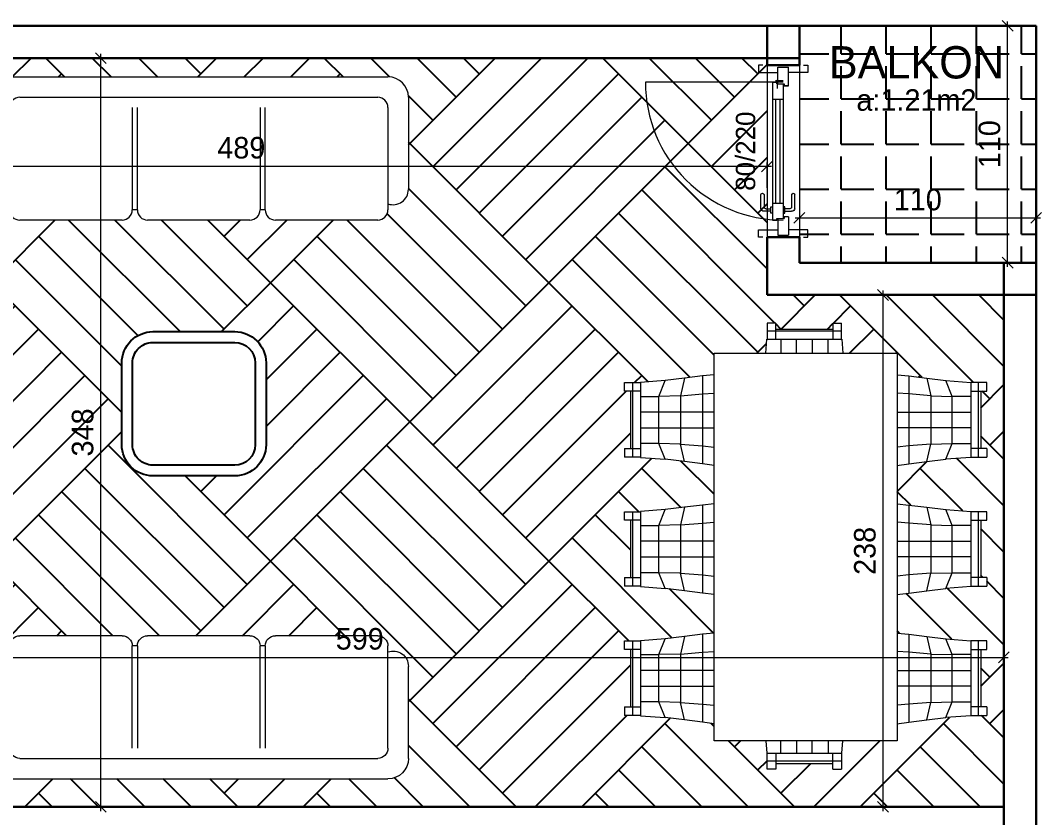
# Model space of a CAD drawing. Header units: centimetres. Extents: x 562865 to 1310255, y -148070 to 32737.
# Drawn here: x 618336.2 to 618810.5, y 19343 to 19713.2 of the extents above; entities that cross this region are included whole.
import ezdxf
from ezdxf.enums import TextEntityAlignment as Align

# ---------------------------------------------------------------- set-up
doc = ezdxf.new("R2010")
doc.units = ezdxf.units.CM
doc.header["$LTSCALE"] = 2.5
doc.layers.get('0').update_dxf_attribs({"color": 86})
for name, color, linetype in [('alan', 7, 'Continuous'), ('kapi-yazi', 7, 'Continuous'), ('mahal', 7, 'Continuous'), ('tarama', 173, 'Continuous')]:
    doc.layers.add(name, color=color, linetype=linetype)
for name, color, linetype, lineweight in [('DUVAR', 4, 'Continuous', 30), ('duvar-kesim', 7, 'Continuous', 0), ('iç ölçü', 106, 'Continuous', 18), ('kapi', 9, 'Continuous', 0)]:
    doc.layers.add(name, color=color, linetype=linetype, lineweight=lineweight)
doc.styles.add('PINAR', font='comic.ttf')
doc.dimstyles.new('TEMİZ ÖLÇÜ', dxfattribs={"dimtxt": 10, "dimasz": 5, "dimexe": 1.8, "dimexo": 0.625, "dimgap": 3, "dimtad": 1, "dimdec": 0, "dimrnd": 0.5, "dimzin": 1, "dimdsep": 46, "dimtxsty": 'PINAR', "dimblk": 'OBLIQUE', "dimcen": 0.9, "dimdle": 2, "dimclrd": 256, "dimclre": 256, "dimclrt": 7, "dimadec": 0, "dimazin": 0, "dimtfac": 1, "dimtdec": 0, "dimtofl": 0, "dimtmove": 2, "dimatfit": 2, "dimfxl": 10, "dimfxlon": 1, "dimlwd": -1, "dimlwe": -1, "dimarcsym": 0})

# ---------------------------------------------------------------- blocks, each defined once
blk = doc.blocks.new('_Oblique')
at = {"color": 0, "linetype": 'ByBlock', "lineweight": -2}
blk.add_line((-0.5, -0.5), (0.5, 0.5), dxfattribs=at)
blk = doc.blocks.new('*D1274')
at = {"layer": 'Defpoints', "color": 0}
for p in [(618343.35, 19695.72), (618373.62, 19695.72), (618353.35, 19348.01)]:
    blk.add_point(p, dxfattribs=at)
at = {"layer": 'iç ölçü'}
for p, q in [((618373.62, 19346.01), (618373.62, 19697.72)), ((618363.62, 19695.72), (618375.42, 19695.72)), ((618363.62, 19348.01), (618375.42, 19348.01))]:
    blk.add_line(p, q, dxfattribs=at)
at = {"layer": 'iç ölçü', "linetype": 'ByBlock', "xscale": 5, "yscale": 5, "zscale": 5}
for p, rotation in [((618373.62, 19695.72), 90), ((618373.62, 19348.01), 270)]:
    blk.add_blockref('_Oblique', p, dxfattribs=dict(at, rotation=rotation))
at = {"layer": 'iç ölçü', "color": 7, "insert": (618365.16, 19521.87), "char_height": 10, "attachment_point": 5, "rotation": 90, "style": 'PINAR'}
blk.add_mtext('348', dxfattribs=at)
blk = doc.blocks.new('*D1275')
at = {"layer": 'Defpoints', "color": 0}
for p in [(618194.67, 19638.45), (618792.99, 19522.11), (618792.99, 19417.41)]:
    blk.add_point(p, dxfattribs=at)
at = {"layer": 'iç ölçü'}
for p, q in [((618194.67, 19427.41), (618194.67, 19415.61)), ((618792.99, 19427.41), (618792.99, 19415.61)), ((618192.67, 19417.41), (618794.99, 19417.41))]:
    blk.add_line(p, q, dxfattribs=at)
at = {"layer": 'iç ölçü', "linetype": 'ByBlock', "xscale": 5, "yscale": 5, "zscale": 5, "rotation": 180}
blk.add_blockref('_Oblique', (618194.67, 19417.41), dxfattribs=at)
at = {"layer": 'iç ölçü', "linetype": 'ByBlock', "xscale": 5, "yscale": 5, "zscale": 5}
blk.add_blockref('_Oblique', (618792.99, 19417.41), dxfattribs=at)
at = {"layer": 'iç ölçü', "color": 7, "insert": (618493.83, 19425.96), "char_height": 10, "attachment_point": 5, "style": 'PINAR'}
blk.add_mtext('599', dxfattribs=at)
blk = doc.blocks.new('*D1276')
at = {"layer": 'Defpoints', "color": 0}
for p in [(618194.67, 19645.43), (618194.67, 19638.45), (618682.99, 19632.63)]:
    blk.add_point(p, dxfattribs=at)
at = {"layer": 'iç ölçü'}
for p, q in [((618684.99, 19645.43), (618192.67, 19645.43)), ((618194.67, 19639.07), (618194.67, 19647.23)), ((618682.99, 19635.43), (618682.99, 19647.23))]:
    blk.add_line(p, q, dxfattribs=at)
at = {"layer": 'iç ölçü', "linetype": 'ByBlock', "xscale": 5, "yscale": 5, "zscale": 5, "rotation": 180}
blk.add_blockref('_Oblique', (618194.67, 19645.43), dxfattribs=at)
at = {"layer": 'iç ölçü', "linetype": 'ByBlock', "xscale": 5, "yscale": 5, "zscale": 5}
blk.add_blockref('_Oblique', (618682.99, 19645.43), dxfattribs=at)
at = {"layer": 'iç ölçü', "color": 7, "insert": (618438.83, 19654.03), "char_height": 10, "attachment_point": 5, "style": 'PINAR'}
blk.add_mtext('489', dxfattribs=at)
blk = doc.blocks.new('*D1277')
at = {"layer": 'Defpoints', "color": 0}
for p in [(618745.49, 19585.72), (618736.84, 19348.01), (618745.49, 19348.01)]:
    blk.add_point(p, dxfattribs=at)
at = {"layer": 'iç ölçü'}
for p, q in [((618736.84, 19587.72), (618736.84, 19346.01)), ((618744.86, 19585.72), (618735.04, 19585.72)), ((618744.86, 19348.01), (618735.04, 19348.01))]:
    blk.add_line(p, q, dxfattribs=at)
at = {"layer": 'iç ölçü', "linetype": 'ByBlock', "xscale": 5, "yscale": 5, "zscale": 5}
for p, rotation in [((618736.84, 19585.72), 90), ((618736.84, 19348.01), 270)]:
    blk.add_blockref('_Oblique', p, dxfattribs=dict(at, rotation=rotation))
at = {"layer": 'iç ölçü', "color": 7, "insert": (618728.46, 19466.87), "char_height": 10, "attachment_point": 5, "rotation": 90, "style": 'PINAR'}
blk.add_mtext('238', dxfattribs=at)
blk = doc.blocks.new('*D1221')
at = {"layer": 'Defpoints', "color": 0}
for p in [(618697.99, 19655.72), (618807.99, 19655.72), (618807.99, 19621.57)]:
    blk.add_point(p, dxfattribs=at)
at = {"layer": 'iç ölçü'}
for p, q in [((618697.99, 19631.57), (618697.99, 19619.77)), ((618807.99, 19631.57), (618807.99, 19619.77)), ((618695.99, 19621.57), (618809.99, 19621.57))]:
    blk.add_line(p, q, dxfattribs=at)
at = {"layer": 'iç ölçü', "linetype": 'ByBlock', "xscale": 5, "yscale": 5, "zscale": 5, "rotation": 180}
blk.add_blockref('_Oblique', (618697.99, 19621.57), dxfattribs=at)
at = {"layer": 'iç ölçü', "linetype": 'ByBlock', "xscale": 5, "yscale": 5, "zscale": 5}
blk.add_blockref('_Oblique', (618807.99, 19621.57), dxfattribs=at)
at = {"layer": 'iç ölçü', "color": 7, "insert": (618752.99, 19629.97), "char_height": 10, "attachment_point": 5, "style": 'PINAR'}
blk.add_mtext('110', dxfattribs=at)
blk = doc.blocks.new('*D1222')
at = {"layer": 'Defpoints', "color": 0}
for p in [(618794.74, 19710.72), (618800.94, 19710.72), (618800.94, 19600.72)]:
    blk.add_point(p, dxfattribs=at)
at = {"layer": 'iç ölçü'}
for p, q in [((618800.32, 19710.72), (618792.94, 19710.72)), ((618794.74, 19598.72), (618794.74, 19712.72)), ((618800.32, 19600.72), (618792.94, 19600.72))]:
    blk.add_line(p, q, dxfattribs=at)
at = {"layer": 'iç ölçü', "linetype": 'ByBlock', "xscale": 5, "yscale": 5, "zscale": 5}
for p, rotation in [((618794.74, 19710.72), 90), ((618794.74, 19600.72), 270)]:
    blk.add_blockref('_Oblique', p, dxfattribs=dict(at, rotation=rotation))
at = {"layer": 'iç ölçü', "color": 7, "insert": (618786.33, 19655.72), "char_height": 10, "attachment_point": 5, "rotation": 90, "style": 'PINAR'}
blk.add_mtext('110', dxfattribs=at)
blk = doc.blocks.new('fm-door1')
at = {"linetype": 'Continuous'}
for p, q in [((90, 50), (910, 50)), ((90, 50), (90, 30)), ((190, 50), (190, 0)), ((810, 50), (810, 0)), ((910, 50), (910, 30)), ((0, 25), (0, -25)), ((100, 25), (0, 25)), ((79.7, 31.8), (79.7, -0.3)), ((84, 27.6), (127.8, 27.6)), ((100, 30), (90, 30)), ((100, 30), (100, -5)), ((100, 30), (100, -5)), ((100, 0), (900, 0)), ((910, 30), (900, 30)), ((900, 30), (900, -5)), ((900, 25), (1000, 25)), ((1000, 25), (1000, -25)), ((110, -25), (0, -25)), ((100, -5), (110, -5)), ((110, -5), (100, -5)), ((110, -5), (110, -25)), ((110, -25), (110, -5)), ((890, -25), (890, -5)), ((890, -5), (900, -5)), ((890, -25), (1000, -25))]:
    blk.add_line(p, q, dxfattribs=at)
at = {"color": 8, "linetype": 'Continuous'}
for p, q in [((190, 35), (810, 35)), ((190, 15), (810, 15))]:
    blk.add_line(p, q, dxfattribs=at)
at = {"linetype": 'Continuous'}
for points in [[(857.6, 58.1), (857.6, 88.9, 0.414214), (842.4, 104.1), (758.6, 104.1, 1), (758.6, 88.9), (834.8, 88.9, -0.414214), (842.4, 81.3), (842.4, 58.1)], [(857.6, -8.1), (857.6, -38.9, -0.414214), (842.4, -54.1), (758.6, -54.1, -1), (758.6, -38.9), (834.8, -38.9, 0.414214), (842.4, -31.3), (842.4, -8.1)]]:
    blk.add_lwpolyline(points, format="xyb", dxfattribs=at)
for points in [[(869, 50), (869, 58.1), (831, 58.1), (831, 50)], [(869, 0), (869, -8.1), (831, -8.1), (831, 0)]]:
    blk.add_lwpolyline(points, dxfattribs=at)
blk.add_circle((84, 31.8), 4.26, dxfattribs=at)
blk = doc.blocks.new('A$C29BB3DDB')
at = {"color": 33}
for p, q in [((66.2, 207.23), (66.2, 199.8)), ((70.21, 207.23), (66.2, 207.23)), ((70.21, 199.8), (70.21, 207.23)), ((70.21, 204.47), (96.77, 204.47)), ((96.77, 207.23), (96.77, 199.8)), ((96.77, 207.23), (100.78, 207.23)), ((100.78, 199.8), (100.78, 207.23)), ((66.13, 199.8), (100.91, 199.8)), ((100.78, 203.42), (66.2, 203.42)), ((0, 179.59), (7.43, 179.59)), ((0, 175.58), (0, 179.59)), ((7.43, 175.58), (0, 175.58)), ((2.76, 175.58), (2.76, 149.02)), ((3.81, 145.01), (3.81, 179.59)), ((7.43, 179.66), (7.43, 144.88)), ((160.8, 179.66), (160.8, 144.88)), ((168.23, 179.59), (160.8, 179.59)), ((160.8, 175.58), (168.23, 175.58)), ((164.41, 145.01), (164.41, 179.59)), ((165.46, 175.58), (165.46, 149.02)), ((168.23, 175.58), (168.23, 179.59)), ((0, 149.02), (7.43, 149.02)), ((0, 149.02), (0, 145.01)), ((168.23, 149.02), (160.8, 149.02)), ((168.23, 149.02), (168.23, 145.01)), ((7.43, 145.01), (0, 145.01)), ((160.8, 145.01), (168.23, 145.01)), ((0, 119.64), (7.43, 119.64)), ((0, 115.63), (0, 119.64)), ((3.81, 85.06), (3.81, 119.64)), ((7.43, 119.7), (7.43, 84.93)), ((160.8, 119.7), (160.8, 84.93)), ((168.23, 119.64), (160.8, 119.64)), ((164.41, 85.06), (164.41, 119.64)), ((168.23, 115.63), (168.23, 119.64)), ((7.43, 115.63), (0, 115.63)), ((2.76, 115.63), (2.76, 89.07)), ((160.8, 115.63), (168.23, 115.63)), ((165.46, 115.63), (165.46, 89.07)), ((0, 89.07), (7.43, 89.07)), ((0, 89.07), (0, 85.06)), ((168.23, 89.07), (160.8, 89.07)), ((168.23, 89.07), (168.23, 85.06)), ((7.43, 85.06), (0, 85.06)), ((160.8, 85.06), (168.23, 85.06)), ((0, 59.62), (7.43, 59.62)), ((0, 55.61), (0, 59.62)), ((3.81, 25.04), (3.81, 59.62)), ((7.43, 59.68), (7.43, 24.91)), ((160.8, 59.68), (160.8, 24.91)), ((168.23, 59.62), (160.8, 59.62)), ((164.41, 25.04), (164.41, 59.62)), ((168.23, 55.61), (168.23, 59.62)), ((7.43, 55.61), (0, 55.61)), ((2.76, 55.61), (2.76, 29.05)), ((160.8, 55.61), (168.23, 55.61)), ((165.46, 55.61), (165.46, 29.05)), ((0, 29.05), (7.43, 29.05)), ((0, 29.05), (0, 25.04)), ((168.23, 29.05), (160.8, 29.05)), ((168.23, 29.05), (168.23, 25.04)), ((7.43, 25.04), (0, 25.04)), ((160.8, 25.04), (168.23, 25.04)), ((66.13, 7.43), (100.91, 7.43)), ((66.2, 0), (66.2, 7.43)), ((70.21, 7.43), (70.21, 0)), ((96.77, 0), (96.77, 7.43)), ((100.78, 7.43), (100.78, 0)), ((100.78, 3.81), (66.2, 3.81)), ((70.21, 2.76), (96.77, 2.76)), ((70.21, 0), (66.2, 0)), ((96.77, 0), (100.78, 0))]:
    blk.add_line(p, q, dxfattribs=at)
for p, q in [((65.6, 193.2), (66.13, 199.8)), ((72.58, 199.8), (72.58, 193.2)), ((79.87, 193.2), (79.87, 199.8)), ((87.17, 199.8), (87.17, 193.2)), ((94.53, 193.2), (94.53, 199.8)), ((100.91, 199.8), (101.44, 193.2)), ((41.61, 13.21), (41.61, 193.2)), ((41.61, 193.2), (126.61, 193.2)), ((126.61, 193.2), (126.61, 13.21)), ((18.93, 180.58), (7.43, 179.66)), ((15.97, 173.21), (18.93, 180.58)), ((27.81, 181.63), (18.93, 180.58)), ((27.81, 181.63), (25.97, 173.48)), ((36.16, 182.68), (27.81, 181.63)), ((41.61, 183.27), (36.16, 182.68)), ((36.16, 182.68), (36.16, 141.79)), ((126.61, 183.27), (132.07, 182.68)), ((132.07, 182.68), (132.07, 141.79)), ((132.07, 182.68), (140.42, 181.63)), ((140.42, 181.63), (142.26, 173.48)), ((140.42, 181.63), (149.29, 180.58)), ((152.25, 173.21), (149.29, 180.58)), ((149.29, 180.58), (160.8, 179.66)), ((7.43, 173.21), (15.97, 173.21)), ((25.97, 173.48), (15.97, 173.21)), ((15.97, 151.26), (15.97, 173.21)), ((25.97, 173.48), (36.16, 174.33)), ((25.97, 173.48), (25.97, 151.06)), ((36.16, 174.33), (41.61, 174.73)), ((132.07, 174.33), (126.61, 174.73)), ((142.26, 173.48), (132.07, 174.33)), ((142.26, 173.48), (152.25, 173.21)), ((142.26, 173.48), (142.26, 151.06)), ((152.25, 151.26), (152.25, 173.21)), ((160.8, 173.21), (152.25, 173.21)), ((41.61, 165.92), (7.43, 165.92)), ((126.61, 165.92), (160.8, 165.92)), ((7.43, 158.62), (41.61, 158.62)), ((160.8, 158.62), (126.61, 158.62)), ((15.97, 151.26), (7.43, 151.26)), ((25.97, 151.06), (15.97, 151.26)), ((18.93, 143.96), (15.97, 151.26)), ((27.81, 142.91), (25.97, 151.06)), ((25.97, 151.06), (36.16, 150.21)), ((36.16, 150.21), (41.61, 149.68)), ((132.07, 150.21), (126.61, 149.68)), ((142.26, 151.06), (132.07, 150.21)), ((140.42, 142.91), (142.26, 151.06)), ((142.26, 151.06), (152.25, 151.26)), ((149.29, 143.96), (152.25, 151.26)), ((152.25, 151.26), (160.8, 151.26)), ((7.43, 144.88), (18.93, 143.96)), ((27.81, 142.91), (18.93, 143.96)), ((36.16, 141.79), (27.81, 142.91)), ((132.07, 141.79), (140.42, 142.91)), ((140.42, 142.91), (149.29, 143.96)), ((160.8, 144.88), (149.29, 143.96)), ((41.68, 141.13), (36.16, 141.79)), ((126.55, 141.13), (132.07, 141.79)), ((41.61, 123.32), (36.16, 122.73)), ((126.61, 123.32), (132.07, 122.73)), ((18.93, 120.62), (7.43, 119.7)), ((15.97, 113.26), (18.93, 120.62)), ((27.81, 121.68), (18.93, 120.62)), ((27.81, 121.68), (25.97, 113.52)), ((36.16, 122.73), (27.81, 121.68)), ((36.16, 122.73), (36.16, 81.84)), ((132.07, 122.73), (132.07, 81.84)), ((132.07, 122.73), (140.42, 121.68)), ((140.42, 121.68), (149.29, 120.62)), ((140.42, 121.68), (142.26, 113.52)), ((152.25, 113.26), (149.29, 120.62)), ((149.29, 120.62), (160.8, 119.7)), ((25.97, 113.52), (36.16, 114.38)), ((36.16, 114.38), (41.61, 114.77)), ((132.07, 114.38), (126.61, 114.77)), ((142.26, 113.52), (132.07, 114.38)), ((7.43, 113.26), (15.97, 113.26)), ((25.97, 113.52), (15.97, 113.26)), ((15.97, 91.3), (15.97, 113.26)), ((25.97, 113.52), (25.97, 91.11)), ((142.26, 113.52), (152.25, 113.26)), ((142.26, 113.52), (142.26, 91.11)), ((152.25, 91.3), (152.25, 113.26)), ((160.8, 113.26), (152.25, 113.26)), ((41.61, 105.96), (7.43, 105.96)), ((126.61, 105.96), (160.8, 105.96)), ((7.43, 98.67), (41.61, 98.67)), ((160.8, 98.67), (126.61, 98.67)), ((15.97, 91.3), (7.43, 91.3)), ((25.97, 91.11), (15.97, 91.3)), ((18.93, 84.01), (15.97, 91.3)), ((27.81, 82.96), (25.97, 91.11)), ((25.97, 91.11), (36.16, 90.25)), ((36.16, 90.25), (41.61, 89.73)), ((132.07, 90.25), (126.61, 89.73)), ((142.26, 91.11), (132.07, 90.25)), ((140.42, 82.96), (142.26, 91.11)), ((142.26, 91.11), (152.25, 91.3)), ((149.29, 84.01), (152.25, 91.3)), ((152.25, 91.3), (160.8, 91.3)), ((7.43, 84.93), (18.93, 84.01)), ((27.81, 82.96), (18.93, 84.01)), ((36.16, 81.84), (27.81, 82.96)), ((41.68, 81.18), (36.16, 81.84)), ((126.55, 81.18), (132.07, 81.84)), ((132.07, 81.84), (140.42, 82.96)), ((140.42, 82.96), (149.29, 84.01)), ((160.8, 84.93), (149.29, 84.01)), ((27.81, 61.66), (18.93, 60.6)), ((27.81, 61.66), (25.97, 53.5)), ((36.16, 62.71), (27.81, 61.66)), ((41.61, 63.3), (36.16, 62.71)), ((36.16, 62.71), (36.16, 21.82)), ((126.61, 63.3), (132.07, 62.71)), ((132.07, 62.71), (132.07, 21.82)), ((132.07, 62.71), (140.42, 61.66)), ((140.42, 61.66), (149.29, 60.6)), ((140.42, 61.66), (142.26, 53.5)), ((18.93, 60.6), (7.43, 59.68)), ((15.97, 53.24), (18.93, 60.6)), ((149.29, 60.6), (160.8, 59.68)), ((152.25, 53.24), (149.29, 60.6)), ((7.43, 53.24), (15.97, 53.24)), ((25.97, 53.5), (15.97, 53.24)), ((15.97, 31.29), (15.97, 53.24)), ((25.97, 53.5), (36.16, 54.36)), ((25.97, 53.5), (25.97, 31.09)), ((36.16, 54.36), (41.61, 54.75)), ((132.07, 54.36), (126.61, 54.75)), ((142.26, 53.5), (132.07, 54.36)), ((142.26, 53.5), (142.26, 31.09)), ((142.26, 53.5), (152.25, 53.24)), ((152.25, 31.29), (152.25, 53.24)), ((160.8, 53.24), (152.25, 53.24)), ((41.61, 45.94), (7.43, 45.94)), ((126.61, 45.94), (160.8, 45.94)), ((7.43, 38.65), (41.61, 38.65)), ((160.8, 38.65), (126.61, 38.65)), ((15.97, 31.29), (7.43, 31.29)), ((25.97, 31.09), (15.97, 31.29)), ((18.93, 23.99), (15.97, 31.29)), ((25.97, 31.09), (36.16, 30.23)), ((27.81, 22.94), (25.97, 31.09)), ((36.16, 30.23), (41.61, 29.71)), ((132.07, 30.23), (126.61, 29.71)), ((142.26, 31.09), (132.07, 30.23)), ((140.42, 22.94), (142.26, 31.09)), ((142.26, 31.09), (152.25, 31.29)), ((149.29, 23.99), (152.25, 31.29)), ((152.25, 31.29), (160.8, 31.29)), ((7.43, 24.91), (18.93, 23.99)), ((27.81, 22.94), (18.93, 23.99)), ((140.42, 22.94), (149.29, 23.99)), ((160.8, 24.91), (149.29, 23.99)), ((36.16, 21.82), (27.81, 22.94)), ((41.68, 21.16), (36.16, 21.82)), ((126.55, 21.16), (132.07, 21.82)), ((132.07, 21.82), (140.42, 22.94)), ((126.61, 13.21), (41.61, 13.21)), ((65.67, 13.21), (66.13, 7.43)), ((72.58, 7.43), (72.58, 13.21)), ((79.87, 13.21), (79.87, 7.43)), ((87.17, 7.43), (87.17, 13.21)), ((94.53, 13.21), (94.53, 7.43)), ((100.91, 7.43), (101.37, 13.21))]:
    blk.add_line(p, q)
blk = doc.blocks.new('A$C3A3D5CC0')
at = {"color": 33}
for p, q in [((9.5, 194.75), (52.25, 194.75)), ((0, 9.5), (0, 185.25)), ((52.25, 0), (9.5, 0))]:
    blk.add_line(p, q, dxfattribs=at)
for p, q in [((14.25, 185.25), (61.75, 185.25)), ((9.5, 14.25), (9.5, 180.5)), ((66.5, 180.5), (66.5, 133)), ((61.75, 128.25), (14.25, 128.25)), ((61.75, 128.25), (61.75, 125.87)), ((14.25, 125.87), (61.75, 125.87)), ((66.5, 121.12), (66.5, 73.62)), ((61.75, 68.87), (14.25, 68.87)), ((14.25, 66.5), (61.75, 66.5)), ((61.75, 68.87), (61.75, 66.5)), ((9.5, 14.25), (9.5, 61.75)), ((66.5, 61.75), (66.5, 14.25)), ((61.75, 9.5), (14.25, 9.5))]:
    blk.add_line(p, q)
for centre, radius, start, end in [((9.5, 185.25), 9.5, 90, 180), ((52.25, 187.62), 7.12, 340.5288, 90), ((9.5, 9.5), 9.5, 180, 270), ((52.25, 7.12), 7.12, 270, 19.4712)]:
    blk.add_arc(centre, radius, start, end, dxfattribs=at)
for centre, start, end in [((14.25, 180.5), 90, 180), ((61.75, 180.5), 360, 90), ((61.75, 133), 270, 0), ((61.75, 121.12), 360, 90), ((61.75, 73.62), 270, 0), ((61.75, 61.75), 360, 90), ((14.25, 14.25), 180, 270), ((61.75, 14.25), 270, 0)]:
    blk.add_arc(centre, 4.75, start, end)

msp = doc.modelspace()

# ---------------------------------------------------------------- hatches: boundary and pattern name
at = {"layer": 'tarama'}
h = msp.add_hatch(dxfattribs=at)
h.set_pattern_fill('ANGLE,_O', color=256, scale=3)
h.set_pattern_definition([(0, (0, 0), (0, 20.955), [15.24, -5.715]), (90, (0, 0), (-20.955, 1e-15), [15.24, -5.715])])
h.paths.add_polyline_path([(618807.99, 19710.72), (618697.99, 19710.72), (618697.99, 19692.5), (618697.99, 19612.5), (618697.99, 19600.72), (618807.99, 19600.72)])
h.paths.add_polyline_path([(618722.11, 19667.59), (618782.64, 19667.59), (618782.64, 19684.67), (618722.11, 19684.67)], flags=24)
h.paths.add_polyline_path([(618705.31, 19680.89), (618799.44, 19680.89), (618799.44, 19706.48), (618705.31, 19706.48)], flags=24)
h.paths.add_polyline_path([(618740.8, 19640.38), (618765.18, 19640.38), (618765.18, 19619.57), (618740.8, 19619.57)], flags=24)
h.paths.add_polyline_path([(618775.93, 19643.53), (618775.93, 19667.92), (618796.74, 19667.92), (618796.74, 19643.53)], flags=24)
h = msp.add_hatch(dxfattribs=at)
h.set_pattern_fill('AR-PARQ1,_O', color=1, scale=0.3, angle=45)
h.set_pattern_definition([(135, (0, 0), (-129.315688, 1e-14), [91.44, -91.44]), (135, (10.78, 10.78), (-129.315688, 1e-14), [91.44, -91.44]), (135, (21.55, 21.55), (-129.315688, 1e-14), [91.44, -91.44]), (135, (32.33, 32.33), (-129.315688, 1e-14), [91.44, -91.44]), (135, (43.105, 43.105), (-129.315688, 1e-14), [91.44, -91.44]), (135, (53.88, 53.88), (-129.315688, 1e-14), [91.44, -91.44]), (135, (64.66, 64.66), (-129.315688, 1e-14), [91.44, -91.44]), (45, (-64.66, 64.66), (129.315688, -1e-14), [91.44, -91.44]), (45, (-75.43, 75.43), (129.315688, -1e-14), [91.44, -91.44]), (45, (-86.21, 86.21), (129.315688, -1e-14), [91.44, -91.44]), (45, (-96.99, 96.99), (129.315688, -1e-14), [91.44, -91.44]), (45, (-107.76, 107.76), (129.315688, -1e-14), [91.44, -91.44]), (45, (-118.54, 118.54), (129.315688, -1e-14), [91.44, -91.44]), (45, (-129.32, 129.32), (129.315688, -1e-14), [91.44, -91.44])])
h.paths.add_polyline_path([(618792.99, 19585.72), (618682.99, 19585.72), (618682.99, 19612.5), (618682.99, 19692.5), (618682.99, 19695.72), (618194.67, 19695.72), (618194.67, 19662.18), (618205.05, 19662.18), (618222.67, 19627.57), (618222.67, 19617.18), (618227.67, 19617.18), (618227.67, 19612.18), (618222.67, 19612.18), (618222.67, 19547.18), (618227.67, 19547.18), (618227.67, 19542.18), (618222.67, 19542.18), (618222.67, 19482.18), (618227.67, 19482.18), (618227.67, 19477.18), (618222.67, 19477.18), (618222.67, 19466.8), (618205.05, 19432.18), (618194.67, 19432.18), (618194.67, 19348.01), (618205.76, 19348.01), (618295.76, 19348.01), (618792.99, 19348.01)])
h.paths.add_polyline_path([(618335.94, 19427.49), (618383.44, 19427.49, -0.414214), (618388.19, 19422.74), (618390.56, 19422.74, -0.414214), (618395.31, 19427.49), (618442.81, 19427.49, -0.414214), (618447.56, 19422.74), (618449.94, 19422.74, -0.414214), (618454.69, 19427.49), (618502.19, 19427.49, -0.414214), (618506.94, 19422.74), (618506.94, 19419.96, -0.517638), (618516.44, 19413.24), (618516.44, 19370.49, -0.414214), (618506.94, 19360.99), (618331.19, 19360.99, -0.414214), (618321.69, 19370.49), (618321.69, 19413.24, -0.517638), (618331.19, 19419.96), (618331.19, 19422.74, -0.414214)], flags=16)
h.paths.add_polyline_path([(618383.3, 19516.18), (618383.3, 19554.18, -0.414214), (618397.8, 19568.68), (618435.8, 19568.68, -0.415274), (618450.3, 19554.13), (618450.3, 19516.23, -0.415274), (618435.8, 19501.68), (618397.8, 19501.68, -0.414214)], flags=16)
h.paths.add_polyline_path([(618335.94, 19620.51, -0.414214), (618331.19, 19625.26), (618331.19, 19628.04, -0.517638), (618321.69, 19634.76), (618321.69, 19677.51, -0.414214), (618331.19, 19687.01), (618506.94, 19687.01, -0.414214), (618516.44, 19677.51), (618516.44, 19634.76, -0.517638), (618506.94, 19628.04), (618506.94, 19625.26, -0.414214), (618502.19, 19620.51), (618454.69, 19620.51, -0.414214), (618449.94, 19625.26), (618447.56, 19625.26, -0.414214), (618442.81, 19620.51), (618395.31, 19620.51, -0.414214), (618390.56, 19625.26), (618388.19, 19625.26, -0.414214), (618383.44, 19620.51)], flags=16)
h.paths.add_polyline_path([(618616.79, 19481.05), (618616.79, 19485.06), (618624.22, 19485.06), (618624.22, 19485.13), (618635.72, 19486.05), (618644.6, 19487.1), (618652.95, 19488.15), (618658.4, 19488.74), (618658.4, 19506.57), (618652.95, 19507.22), (618644.6, 19508.33), (618635.72, 19509.39), (618624.22, 19510.31), (618624.22, 19510.44), (618616.79, 19510.44), (618616.79, 19514.45), (618619.55, 19514.45), (618619.55, 19541.01), (618616.79, 19541.01), (618616.79, 19545.02), (618624.22, 19545.02), (618624.22, 19545.08), (618635.72, 19546), (618644.6, 19547.05), (618652.95, 19548.11), (618658.4, 19548.7), (618658.4, 19558.62), (618682.39, 19558.62), (618682.92, 19565.23), (618682.99, 19565.23), (618682.99, 19572.66), (618687, 19572.66), (618687, 19569.9), (618713.56, 19569.9), (618713.56, 19572.66), (618717.57, 19572.66), (618717.57, 19565.23), (618717.7, 19565.23), (618718.23, 19558.62), (618743.4, 19558.62), (618743.4, 19548.7), (618748.86, 19548.11), (618757.21, 19547.05), (618766.08, 19546), (618777.59, 19545.08), (618777.59, 19545.02), (618785.01, 19545.02), (618785.01, 19541.01), (618782.25, 19541.01), (618782.25, 19514.45), (618785.01, 19514.45), (618785.01, 19510.44), (618777.59, 19510.44), (618777.59, 19510.31), (618766.08, 19509.39), (618757.21, 19508.33), (618748.86, 19507.22), (618743.4, 19506.57), (618743.4, 19488.74), (618748.86, 19488.15), (618757.21, 19487.1), (618766.08, 19486.05), (618777.59, 19485.13), (618777.59, 19485.06), (618785.01, 19485.06), (618785.01, 19481.05), (618782.25, 19481.05), (618782.25, 19454.49), (618785.01, 19454.49), (618785.01, 19450.48), (618777.59, 19450.48), (618777.59, 19450.35), (618766.08, 19449.43), (618757.21, 19448.38), (618748.86, 19447.26), (618743.4, 19446.61), (618743.4, 19428.73), (618748.86, 19428.13), (618757.21, 19427.08), (618766.08, 19426.03), (618777.59, 19425.11), (618777.59, 19425.04), (618785.01, 19425.04), (618785.01, 19421.03), (618782.25, 19421.03), (618782.25, 19394.48), (618785.01, 19394.48), (618785.01, 19390.47), (618777.59, 19390.47), (618777.59, 19390.33), (618766.08, 19389.41), (618757.21, 19388.36), (618748.86, 19387.24), (618743.4, 19386.59), (618743.4, 19378.63), (618718.16, 19378.63), (618717.7, 19372.85), (618717.57, 19372.85), (618717.57, 19365.42), (618713.56, 19365.42), (618713.56, 19368.19), (618687, 19368.19), (618687, 19365.42), (618682.99, 19365.42), (618682.99, 19372.85), (618682.92, 19372.85), (618682.46, 19378.63), (618658.4, 19378.63), (618658.4, 19386.59), (618652.95, 19387.24), (618644.6, 19388.36), (618635.72, 19389.41), (618624.22, 19390.33), (618624.22, 19390.47), (618616.79, 19390.47), (618616.79, 19394.48), (618619.55, 19394.48), (618619.55, 19421.03), (618616.79, 19421.03), (618616.79, 19425.04), (618624.22, 19425.04), (618624.22, 19425.11), (618635.72, 19426.03), (618644.6, 19427.08), (618652.95, 19428.13), (618658.4, 19428.73), (618658.4, 19446.61), (618652.95, 19447.26), (618644.6, 19448.38), (618635.72, 19449.43), (618624.22, 19450.35), (618624.22, 19450.48), (618616.79, 19450.48), (618616.79, 19454.49), (618619.55, 19454.49), (618619.55, 19481.05)], flags=16)
h.paths.add_polyline_path([(618680.65, 19627.66), (618680.65, 19677.34), (618664.95, 19677.34), (618664.95, 19627.66)], flags=24)
h.paths.add_polyline_path([(618225.92, 19350.31), (618275.61, 19350.31), (618275.61, 19366.06), (618225.92, 19366.06)], flags=24)
h.paths.add_polyline_path([(618262.26, 19522.06), (618331.25, 19522.06), (618331.25, 19539.14), (618262.26, 19539.14)], flags=24)
h.paths.add_polyline_path([(618255.47, 19535.63), (618338.03, 19535.63), (618338.03, 19560.65), (618255.47, 19560.65)], flags=24)
h.paths.add_polyline_path([(618388.3, 19516.18), (618388.3, 19554.18, -0.414214), (618397.8, 19563.68), (618435.8, 19563.68, -0.415524), (618445.3, 19554.14), (618445.3, 19516.22, -0.415524), (618435.8, 19506.68), (618397.8, 19506.68, -0.414214)], flags=0)
h.paths.add_polyline_path([(618632.76, 19478.69), (618642.76, 19478.95), (618652.95, 19479.8), (618652.95, 19455.68), (618642.76, 19456.53), (618632.76, 19456.73)], flags=0)
h.paths.add_polyline_path([(618632.76, 19516.68), (618632.76, 19538.64), (618642.76, 19538.9), (618652.95, 19539.76), (618652.95, 19515.63), (618642.76, 19516.49)], flags=0)
h.paths.add_polyline_path([(618632.76, 19418.67), (618642.76, 19418.93), (618652.95, 19419.78), (618652.95, 19395.66), (618642.76, 19396.51), (618632.76, 19396.71)], flags=0)
h.paths.add_polyline_path([(618748.86, 19479.8), (618759.05, 19478.95), (618769.04, 19478.69), (618769.04, 19456.73), (618759.05, 19456.53), (618748.86, 19455.68)], flags=0)
h.paths.add_polyline_path([(618748.86, 19515.63), (618748.86, 19539.76), (618759.05, 19538.9), (618769.04, 19538.64), (618769.04, 19516.68), (618759.05, 19516.49)], flags=0)
h.paths.add_polyline_path([(618748.86, 19419.78), (618759.05, 19418.93), (618769.04, 19418.67), (618769.04, 19396.71), (618759.05, 19396.51), (618748.86, 19395.66)], flags=0)
h.paths.add_polyline_path([(618354.7, 19507.59), (618354.7, 19536.14), (618375.62, 19536.14), (618375.62, 19507.59)], flags=24)
h.paths.add_polyline_path([(618479.39, 19436.5), (618508.27, 19436.5), (618508.27, 19415.41), (618479.39, 19415.41)], flags=24)
h.paths.add_polyline_path([(618424.12, 19664.62), (618453.53, 19664.62), (618453.53, 19643.43), (618424.12, 19643.43)], flags=24)
h.paths.add_polyline_path([(618718.08, 19452.66), (618718.08, 19481.08), (618738.84, 19481.08), (618738.84, 19452.66)], flags=24)

# ---------------------------------------------------------------- linework, layer by layer
at = {"color": 33}
for points in [[(618383.3, 19554.18, -0.414214), (618397.8, 19568.68), (618435.8, 19568.68, -0.413154), (618450.3, 19554.23), (618450.3, 19516.13, -0.413154), (618435.8, 19501.68), (618397.8, 19501.68, -0.414214), (618383.3, 19516.18)], [(618388.3, 19554.18, -0.414214), (618397.8, 19563.68), (618435.8, 19563.68, -0.412904), (618445.3, 19554.22), (618445.3, 19516.14, -0.412904), (618435.8, 19506.68), (618397.8, 19506.68, -0.414214), (618388.3, 19516.18)]]:
    msp.add_lwpolyline(points, format="xyb", close=True, dxfattribs=at)
at = {"layer": 'DUVAR'}
for p, q in [((618084.35, 19710.72), (618807.99, 19710.72)), ((618682.99, 19692.5), (618682.99, 19710.72)), ((618697.99, 19692.5), (618697.99, 19710.72)), ((618807.99, 19710.72), (618807.99, 19274.47)), ((618084.35, 19695.72), (618697.99, 19695.72)), ((618697.99, 19692.5), (618682.99, 19692.5)), ((618682.99, 19585.72), (618682.99, 19612.5)), ((618697.99, 19612.5), (618682.99, 19612.5)), ((618697.99, 19600.72), (618697.99, 19612.5)), ((618697.99, 19600.72), (618807.99, 19600.72)), ((618792.99, 19600.72), (618792.99, 19274.47)), ((618682.99, 19585.72), (618807.99, 19585.72)), ((618295.76, 19348.01), (618792.99, 19348.01))]:
    msp.add_line(p, q, dxfattribs=at)
at = {"layer": 'duvar-kesim'}
for p, q in [((618682.99, 19692.5), (618682.99, 19612.5)), ((618697.99, 19692.5), (618697.99, 19612.5))]:
    msp.add_line(p, q, dxfattribs=at)
at = {"layer": 'iç ölçü'}
msp.add_lwpolyline([(617887.67, 19710.72), (618807.99, 19710.72), (618807.99, 18833.01), (618192.67, 18833.01), (618192.67, 18493.01)], dxfattribs=at)
at = {"layer": 'kapi'}
for points in [[(618680.99, 19692.5), (618678.99, 19692.5), (618678.99, 19689), (618687.99, 19689)], [(618699.99, 19692.5), (618701.99, 19692.5), (618701.99, 19689), (618692.99, 19689)], [(618680.99, 19612.5), (618678.99, 19612.5), (618678.99, 19616), (618687.99, 19616)], [(618699.99, 19612.5), (618701.99, 19612.5), (618701.99, 19616), (618692.99, 19616)]]:
    msp.add_lwpolyline(points, dxfattribs=at)
msp.add_lwpolyline([(618690.49, 19684.5), (618626.49, 19684.5, 0.414214), (618690.49, 19620.5, 0.414214)], format="xyb", dxfattribs=at)

# ---------------------------------------------------------------- block references
at = {"layer": 'iç ölçü', "rotation": 270}
msp.add_blockref('A$C3A3D5CC0', (618321.69, 19687.01), dxfattribs=at)
at = {"layer": 'iç ölçü'}
msp.add_blockref('A$C29BB3DDB', (618616.79, 19365.43), dxfattribs=at)
at = {"layer": 'iç ölçü', "xscale": -1, "rotation": 270}
msp.add_blockref('A$C3A3D5CC0', (618321.69, 19360.99), dxfattribs=at)
at = {"layer": 'kapi', "xscale": 0.07800000000000001, "yscale": -0.1, "zscale": 0.07800000000000001, "rotation": 270}
msp.add_blockref('fm-door1', (618690.49, 19691.5), dxfattribs=at)

# ---------------------------------------------------------------- texts
at = {"layer": 'alan', "style": 'PINAR'}
msp.add_text('a:1.21m2', height=10, dxfattribs=at).set_placement((618752.37, 19671.27), align=Align.CENTER)
at = {"layer": 'kapi-yazi', "style": 'PINAR'}
msp.add_text('80/220', height=9, rotation=90, dxfattribs=at).set_placement((618672.99, 19652.5), align=Align.MIDDLE_CENTER)
at = {"layer": 'mahal', "style": 'PINAR'}
msp.add_text('BALKON', height=15, dxfattribs=at).set_placement((618752.37, 19686.27), align=Align.CENTER)

# ---------------------------------------------------------------- dimensions: what is measured, and where the dimension line sits
at = {"layer": 'iç ölçü'}
for base, p1, p2, picture, middle in [((618794.74, 19710.72), (618800.94, 19600.72), (618800.94, 19710.72), '*D1222', (618786.33, 19655.72)), ((618373.62, 19695.72), (618353.35, 19348.01), (618343.35, 19695.72), '*D1274', (618365.16, 19521.87)), ((618736.84, 19348.01), (618745.49, 19585.72), (618745.49, 19348.01), '*D1277', (618728.46, 19466.87))]:
    dim = msp.add_linear_dim(base=base, p1=p1, p2=p2, angle=90, dimstyle='TEMİZ ÖLÇÜ', override={"dimarcsym": 1}, dxfattribs=at)
    dim.commit()
    dim.dimension.update_dxf_attribs({"geometry": picture, "text_midpoint": middle})
for base, p1, p2, picture, middle in [((618194.67, 19645.43), (618682.99, 19632.63), (618194.67, 19638.45), '*D1276', (618438.83, 19654.03)), ((618807.99, 19621.57), (618697.99, 19655.72), (618807.99, 19655.72), '*D1221', (618752.99, 19629.97)), ((618792.99, 19417.41), (618194.67, 19638.45), (618792.99, 19522.11), '*D1275', (618493.83, 19425.96))]:
    dim = msp.add_linear_dim(base=base, p1=p1, p2=p2, dimstyle='TEMİZ ÖLÇÜ', override={"dimarcsym": 1}, dxfattribs=at)
    dim.commit()
    dim.dimension.update_dxf_attribs({"geometry": picture, "text_midpoint": middle})

doc.saveas('drawing.dxf')
